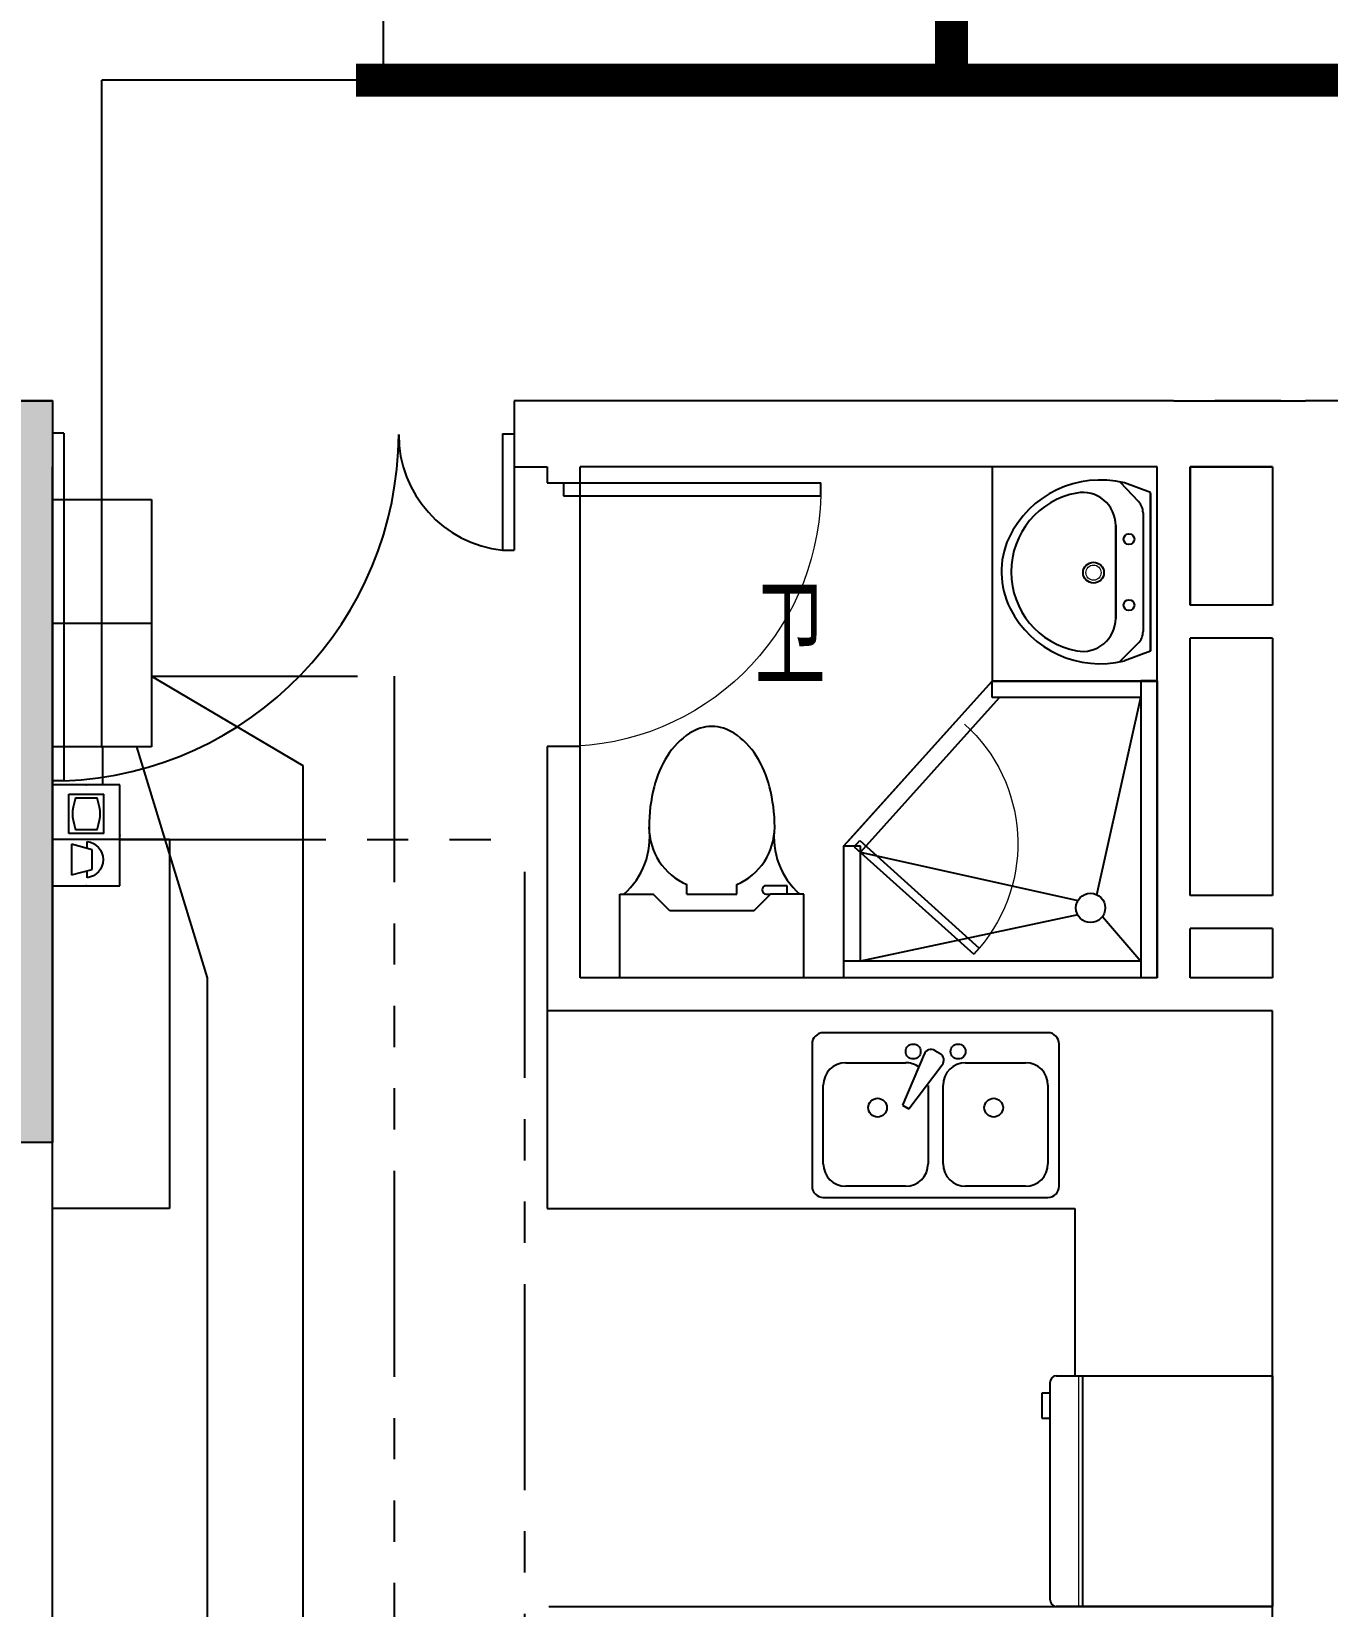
# Model space of a CAD drawing. Extents: x -41969 to 449372, y 65390 to 759577.
# Drawn here: x 286521 to 290451, y 707036 to 711812 of the extents above; entities that cross this region are included whole.
import ezdxf
from ezdxf.enums import TextEntityAlignment as Align

# ---------------------------------------------------------------- set-up
doc = ezdxf.new("R2010")
doc.units = 0
doc.header["$LTSCALE"] = 1000
doc.header["$MEASUREMENT"] = 0
for name, pattern in [('DASHDOT', [1, 0.5, -0.25, 0, -0.25]), ('PHANTOM2', [1.25, 0.625, -0.125, 0.125, -0.125, 0.125, -0.125]), ('PHANTOM3', [1.5, 0.625, -0.125, 0.125, -0.125, 0.125, -0.125, 0.125, -0.125])]:
    doc.linetypes.add(name, pattern=pattern)
for name, color, linetype in [('0-桥架', 120, 'Continuous'), ('EQUIP-箱柜', 241, 'Continuous'), ('EQUIP-通讯', 241, 'Continuous'), ('IN-door', 2, 'Continuous'), ('jg新结构柱', 9, 'Continuous'), ('TEL_TEXT', 7, 'Continuous'), ('WALL', 7, 'Continuous'), ('WIRE-照明', 120, 'Continuous'), ('装修家具', 8, 'Continuous')]:
    doc.layers.add(name, color=color, linetype=linetype)
doc.styles.add('_TCH_LABEL', font='COMPLEX', dxfattribs={"bigfont": 'GBCBIG'})
doc.styles.add('_TEL_DIM', font='SIMPLEX', dxfattribs={"width": 0.8, "height": 3.5, "bigfont": 'HZTXT'})
doc.styles.add('DIM_FONT', font='SIMPLEX', dxfattribs={"width": 0.7, "bigfont": 'GBCBIG'})
doc.styles.get("Standard").update_dxf_attribs({"font": 'gbenor.shx', "bigfont": 'gbcbig.shx'})
doc.linetypes.add('TV', pattern='A,2.8,-0.1,["TV",_TEL_DIM,S=0.07,R=0,X=0,Y=-0.1],-0.52', length=3.42)

# ---------------------------------------------------------------- blocks, each defined once
blk = doc.blocks.new('A$C65FF3140')
at = {"color": 8}
for p, q in [((-6550, -2200), (-7050, -2200)), ((-7050, -2200), (-7050, -2850)), ((-6550, -2850), (-6550, -2200)), ((-6606.6, -2305.8), (-6661.1, -2247.7)), ((-6570.5, -2278.6), (-6649.1, -2249.1)), ((-6570.5, -2759.3), (-6570.5, -2278.6)), ((-6570.5, -2281.4), (-6570.5, -2758.2)), ((-6593, -2340), (-6593, -2700)), ((-6675.8, -2660.1), (-6675.8, -2378.2)), ((-6675.8, -2378.2), (-6675.8, -2660.1)), ((-6608, -2735.6), (-6665.7, -2792.4)), ((-6570.5, -2759.3), (-6649.1, -2788.7)), ((-7499.9, -3350), (-7049.9, -2850)), ((-6550, -2850), (-7050, -2850)), ((-7050, -2900), (-7050, -2850)), ((-7050, -2850), (-6550, -2850)), ((-6600, -2849.8), (-6600, -3750)), ((-6550, -2849.8), (-6600, -2849.8)), ((-6550, -2849.8), (-6550, -3750)), ((-7449.9, -3369.2), (-7027.7, -2900)), ((-6600, -2900), (-7050, -2900)), ((-6732.8, -3498.2), (-6600, -2899.8)), ((-7152.7, -2964), (-7487.1, -3335.7)), ((-9544.5, -3330.8), (-9900, -3330.8)), ((-9544.5, -3330.8), (-9544.5, -4450)), ((-7499.9, -3750), (-7499.9, -3350)), ((-7499.9, -3350), (-7449.9, -3350)), ((-7449.9, -3700), (-7449.9, -3350)), ((-7449.9, -3369.2), (-6790.3, -3515.8)), ((-7976.6, -3496), (-7976.6, -3467.4)), ((-7824.2, -3496), (-7824.2, -3467.4)), ((-7671.8, -3470.6), (-7735.3, -3470.6)), ((-7671.8, -3496), (-7671.8, -3470.6)), ((-8179.8, -3496), (-8078.2, -3496)), ((-8179.8, -3750), (-8179.8, -3496)), ((-8027.4, -3546.8), (-8078.2, -3496)), ((-7976.6, -3496), (-7824.2, -3496)), ((-7773.4, -3546.8), (-7722.6, -3496)), ((-7735.3, -3496), (-7722.6, -3496)), ((-7621, -3496), (-7722.6, -3496)), ((-7621, -3750), (-7621, -3496)), ((-7773.4, -3546.8), (-8027.4, -3546.8)), ((-6791.1, -3559), (-7449.9, -3700)), ((-6715.9, -3563.7), (-6600, -3700)), ((-6600, -3700), (-7499.9, -3700)), ((-7499.9, -3750), (-7499.9, -3700)), ((-7621, -3750), (-8179.8, -3750)), ((-6550, -3750), (-7499.9, -3750)), ((-6550, -3750), (-6600, -3750)), ((-8400.1, -3850), (-8400.1, -4450)), ((-8400.1, -3850), (-8400.1, -4450)), ((-9544.5, -4450), (-9900, -4450)), ((-8400.1, -4450), (-6800, -4450)), ((-6800, -4450), (-6800, -4956.7)), ((-6856.3, -4956.7), (-6200, -4956.7)), ((-6775, -5656.7), (-6775, -4956.7)), ((-6200, -4956.7), (-6200, -5656.7)), ((-6875, -5010.2), (-6900, -5010.2)), ((-6900, -5010.2), (-6900, -5085.5)), ((-6875, -5634.1), (-6875, -4979.3)), ((-6900, -5085.5), (-6875, -5085.5)), ((-8395.1, -5656.7), (-6200, -5656.7)), ((-6200, -5656.7), (-6856.3, -5656.7))]:
    blk.add_line(p, q, dxfattribs=at)
at = {"color": 8, "extrusion": (0, 0, -1)}
for p, q in [((-7468.5, -3352.5), (-7451.8, -3333.9)), ((-7451.8, -3333.9), (-7089.4, -3660)), ((-7468.5, -3352.5), (-7106.2, -3678.6)), ((-7089.4, -3660), (-7106.2, -3678.6))]:
    blk.add_line(p, q, dxfattribs=at)
at = {"color": 8, "linetype": 'ByBlock'}
for p, q in [((-6881.2, -3916.7), (-7562.4, -3916.7)), ((-7596.5, -3950.8), (-7596.5, -4382.2)), ((-6847.1, -4382.2), (-6847.1, -3950.8)), ((-7494.3, -4007.6), (-7312.7, -4007.6)), ((-7256.7, -3982.1), (-7322.5, -4136.5)), ((-7224.1, -3970.4), (-7208.2, -3979.6)), ((-7131, -4007.6), (-6949.3, -4007.6)), ((-7302.8, -4147.8), (-7202, -4013.7)), ((-7562.4, -4314.1), (-7562.4, -4075.7)), ((-7244.5, -4076.6), (-7244.5, -4314.1)), ((-7199.1, -4314.1), (-7199.1, -4075.7)), ((-6881.2, -4075.7), (-6881.2, -4314.1)), ((-7322.5, -4136.5), (-7302.8, -4147.8)), ((-7312.7, -4382.2), (-7494.3, -4382.2)), ((-6949.3, -4382.2), (-7131, -4382.2)), ((-7562.4, -4416.3), (-6881.2, -4416.3))]:
    blk.add_line(p, q, dxfattribs=at)
at = {"color": 8, "lineweight": 13}
blk.add_line((-6787.5, -5656.7), (-6787.5, -4956.7), dxfattribs=at)
at = {"color": 8}
for centre, radius in [((-6635.5, -2419.8), 16.3), ((-6743, -2521.3), 31.6), ((-6635.5, -2619.8), 16.3), ((-6752, -3538.1), 44.3)]:
    blk.add_circle(centre, radius, dxfattribs=at)
at = {"color": 8, "lineweight": 13}
blk.add_circle((-6743, -2521.3), 23, dxfattribs=at)
at = {"color": 8, "linetype": 'ByBlock'}
for centre, radius in [((-7289.9, -3973.5), 22.7), ((-7153.7, -3973.5), 22.7), ((-7397.8, -4143.8), 28.4), ((-7045.8, -4143.8), 28.4)]:
    blk.add_circle(centre, radius, dxfattribs=at)
at = {"color": 8}
for centre, radius, start, end in [((-6722.4, -2547.4), 307.1, 76.1751, 154.7296), ((-6749.5, -2519.1), 243.4, 100.5602, 259.4398), ((-6775.8, -2378.2), 100, 360, 100.5602), ((-6643, -2340), 50, 360, 43.181), ((-6772, -2518.8), 250.2, 155.8071, 206.4628), ((-6722.4, -2490.5), 307.1, 207.0639, 283.8249), ((-6775.8, -2660.1), 100, 259.4398, 360), ((-6643, -2700), 50, 314.5607, 360), ((-7842.7, -3197.6), 227, 123.534, 147.9945), ((-7900.4, -3110.4), 122.4, 90, 123.534), ((-7900.4, -3110.4), 122.4, 56.4659, 89.9999), ((-7958.2, -3197.6), 227, 32.0053, 56.4658), ((-7750.7, -3255.1), 335.5, 147.9945, 165.4857), ((-8050.2, -3255.1), 335.5, 14.5142, 32.0053), ((-7604.9, -3292.8), 486, 165.4857, 179.9999), ((-8195.9, -3292.8), 486, 360, 14.5142), ((-8317.3, -3323.8), 228.5, 311.0889, 7.7988), ((-7900.4, -3292.8), 190.5, 179.9999, 246.4217), ((-7900.4, -3292.8), 190.5, 293.5781, 359.9999), ((-7483.6, -3323.8), 228.5, 172.201, 228.9109), ((-7735.3, -3483.3), 12.7, 89.9999, 269.9999)]:
    blk.add_arc(centre, radius, start, end, dxfattribs=at)
at = {"color": 8, "lineweight": 13, "extrusion": (0, 0, -1)}
blk.add_arc((7460.1, -3343.2), 487.5, 131.987, 220.5177, dxfattribs=at)
at = {"color": 8, "linetype": 'ByBlock'}
for centre, radius, start, end in [((-7562.4, -3950.8), 34.1, 90, 180), ((-6881.2, -3950.8), 34.1, 360, 90), ((-7494.3, -4075.7), 68.1, 90, 180), ((-7312.7, -4075.7), 68.1, 56.607, 90), ((-7235.4, -3990.1), 22.7, 60, 159.4623), ((-7219.6, -3999.2), 22.7, 320.5377, 60), ((-7131, -4075.7), 68.1, 90, 180), ((-6949.3, -4075.7), 68.1, 360, 90), ((-7494.3, -4314.1), 68.1, 180, 270), ((-7312.7, -4314.1), 68.1, 270, 360), ((-7131, -4314.1), 68.1, 180, 270), ((-6949.3, -4314.1), 68.1, 270, 360), ((-7562.4, -4382.2), 34.1, 180, 270), ((-6881.2, -4382.2), 34.1, 270, 360)]:
    blk.add_arc(centre, radius, start, end, dxfattribs=at)
at = {"color": 8}
for centre, start_param, end_param in [((-6856.3, -4979.3), 0, 1.570796), ((-6856.3, -5634.1), 1.570796, 3.141593)]:
    blk.add_ellipse(centre, major_axis=(0, 22.6), ratio=0.830219, start_param=start_param, end_param=end_param, dxfattribs=at)
at = {"color": 8, "ltscale": 1e-06, "style": 'DIM_FONT', "text_generation_flag": 4, "width": 0.8, "flags": 9}
for tag, p, rotation in [('YSIZE', (7913.6, 18100), 270), ('XSIZE', (7913.6, 18100), 270), ('YSIZE', (5350, 12479.8), 270.0001), ('XSIZE', (5350, 12479.8), 270.0001), ('YSIZE', (7913.6, 10300), 270), ('XSIZE', (7913.6, 10300), 270), ('YSIZE', (5350, 4679.8), 270.0001), ('XSIZE', (5350, 4679.8), 270.0001), ('YSIZE', (-4020.2, -3750), 180.0001), ('XSIZE', (-4020.2, -3750), 180.0001), ('YSIZE', (3779.8, -3750), 180.0001), ('XSIZE', (3779.8, -3750), 180.0001), ('YSIZE', (12500, -4413.7), 270.0001), ('XSIZE', (12500, -4413.7), 270.0001), ('XSIZE', (12451, -6050.4), 180), ('YSIZE', (12451, -6050.4), 180), ('YSIZE', (10569.5, -6235.4), 180), ('XSIZE', (10569.5, -6235.4), 180), ('XSIZE', (-6200, -6313.6), 180), ('YSIZE', (-6200, -6313.6), 180), ('XSIZE', (1600, -6313.6), 180), ('YSIZE', (1600, -6313.6), 180)]:
    blk.add_attdef(tag, p, '', height=0.5, rotation=rotation, dxfattribs=at)
at = {"color": 8, "style": 'DIM_FONT', "oblique": 0, "width": 0.8, "flags": 9}
for tag, p, rotation in [('YSIZE', (5516.7, 17078.2), 360), ('XSIZE', (5516.7, 17078.2), 360), ('YSIZE', (5516.7, 9278.2), 360), ('XSIZE', (5516.7, 9278.2), 360), ('YSIZE', (-7221.8, -3916.7), 270), ('YSIZE', (578.2, -3916.7), 270), ('XSIZE', (-7221.8, -3916.7), 270), ('XSIZE', (578.2, -3916.7), 270)]:
    blk.add_attdef(tag, p, '', height=0.413, rotation=rotation, dxfattribs=at)
at = {"color": 8, "ltscale": 1e-06, "style": 'DIM_FONT', "width": 0.8, "flags": 9}
for tag, p, rotation in [('YSIZE', (5350, 16101), 89.9999), ('XSIZE', (5350, 16101), 89.9999), ('XSIZE', (7913.6, 10500), 90), ('YSIZE', (7913.6, 10500), 90), ('YSIZE', (7913.6, 2700.1), 90), ('XSIZE', (7913.6, 2700.1), 90), ('YSIZE', (-16900, -4413.7), 269.9999), ('XSIZE', (-16900, -4413.7), 269.9999)]:
    blk.add_attdef(tag, p, '', height=0.5, rotation=rotation, dxfattribs=at)
at = {"color": 8, "style": 'DIM_FONT', "text_generation_flag": 4, "width": 0.8, "flags": 9}
for tag, p, rotation in [('YSIZE', (5516.7, 11521.8), 0), ('XSIZE', (5516.7, 11521.8), 0), ('YSIZE', (5516.7, 3721.8), 0), ('XSIZE', (5516.7, 3721.8), 0), ('YSIZE', (9342.9, -1535.9), 180), ('XSIZE', (9342.9, -1535.9), 180), ('YSIZE', (-4978.2, -3916.7), 270), ('YSIZE', (2821.8, -3916.7), 270), ('XSIZE', (-4978.2, -3916.7), 270), ('XSIZE', (2821.8, -3916.7), 270)]:
    blk.add_attdef(tag, p, '', height=0.413, rotation=rotation, dxfattribs=at)
at = {"color": 8, "ltscale": 1e-06, "style": 'DIM_FONT', "oblique": 0, "width": 0.8, "flags": 9}
for tag, p, rotation in [('YSIZE', (5350, 8320.2), 89.9999), ('XSIZE', (5350, 8320.2), 89.9999), ('YSIZE', (-8179.8, -3750), 359.9999), ('XSIZE', (-8179.8, -3750), 359.9999), ('YSIZE', (-379.8, -3750), 359.9999), ('XSIZE', (-379.8, -3750), 359.9999)]:
    blk.add_attdef(tag, p, '', height=0.5, rotation=rotation, dxfattribs=at)
at = {"color": 8, "text_generation_flag": 4, "flags": 9}
for tag, p, height, width in [('YSIZE', (-14000.3, -1399.1), 0.666, 0.834261), ('XSIZE', (-14000.3, -1399.1), 0.666, 0.834261), ('YSIZE', (-10846.1, -3267.1), 0.5, 0.8), ('XSIZE', (-10846.1, -3267.1), 0.5, 0.8)]:
    blk.add_attdef(tag, p, '', height=height, rotation=180, dxfattribs=dict(at, width=width))
at = {"color": 8, "flags": 9}
for tag, p, height, width in [('YSIZE', (9600.3, -1399.1), 0.666, 0.834261), ('XSIZE', (9600.3, -1399.1), 0.666, 0.834261), ('YSIZE', (6446.1, -3267.1), 0.5, 0.8), ('XSIZE', (6446.1, -3267.1), 0.5, 0.8)]:
    blk.add_attdef(tag, p, '', height=height, dxfattribs=dict(at, width=width))
at = {"color": 8, "style": 'DIM_FONT', "width": 0.8, "flags": 9}
for tag in ['YSIZE', 'XSIZE']:
    blk.add_attdef(tag, (-13742.9, -1535.9), '', height=0.413, dxfattribs=at)
at = {"color": 8, "flags": 9}
for tag, p in [('YSIZE', (5880.4, -5584.1)), ('XSIZE', (5880.4, -5584.1)), ('YSIZE', (5880.4, -5584.1)), ('XSIZE', (5880.4, -5584.1)), ('YSIZE', (9400, -8940.7)), ('XSIZE', (9400, -8940.7))]:
    blk.add_attdef(tag, p, '', height=0.5, dxfattribs=at)
at = {"color": 8, "ltscale": 1e-06, "style": 'DIM_FONT', "width": 0.8, "flags": 9}
for tag, p in [('YSIZE', (-16900, -6050.4)), ('XSIZE', (-16900, -6050.4)), ('YSIZE', (-14969.5, -6235.4)), ('XSIZE', (-14969.5, -6235.4)), ('YSIZE', (-6000, -6313.6)), ('XSIZE', (-6000, -6313.6)), ('YSIZE', (1800, -6313.6)), ('XSIZE', (1800, -6313.6))]:
    blk.add_attdef(tag, p, '', height=0.5, dxfattribs=at)
at = {"color": 8, "text_generation_flag": 4, "flags": 9}
for tag, p in [('YSIZE', (-10280.4, -6139.1)), ('XSIZE', (-10280.4, -6139.1)), ('YSIZE', (-13800, -9000.4)), ('XSIZE', (-13800, -9000.4))]:
    blk.add_attdef(tag, p, '', height=0.5, rotation=180, dxfattribs=at)
blk = doc.blocks.new('sdarw52y5fghg')
at = {"layer": 'jg新结构柱'}
h = blk.add_hatch(color=256, dxfattribs=at)
h.dxf.hatch_style = 1
h.paths.add_polyline_path([(16257.6, -2243070.7), (16257.6, -2242470.7), (16507.6, -2242470.7), (16507.6, -2242820.7), (17907.6, -2242820.7), (17907.6, -2243070.7)])
h.paths.add_polyline_path([(24257.6, -2243070.7), (23728.4, -2243070.7), (23728.4, -2242870.7), (24057.6, -2242870.7), (24057.6, -2240670.7), (24257.6, -2240670.7)])
h.paths.add_polyline_path([(14257.6, -2235370.7), (16457.6, -2235370.7), (16457.6, -2235570.7), (14457.6, -2235570.7), (14457.6, -2237020.7), (14257.6, -2237020.7)])
h.paths.add_polyline_path([(26057.6, -2240370.7), (26057.6, -2239770.7), (26257.6, -2239770.7), (26257.6, -2240170.7), (28157.6, -2240170.7), (28157.6, -2240370.7)])
h.paths.add_polyline_path([(33757.6, -2240370.7), (33757.6, -2239770.7), (33557.6, -2239770.7), (33557.6, -2240170.7), (32107.6, -2240170.7), (32107.6, -2240370.7)])
h.paths.add_polyline_path([(33757.6, -2224570.7), (33757.6, -2225170.7), (33557.6, -2225170.7), (33557.6, -2224770.7), (32107.6, -2224770.7), (32107.6, -2224570.7)])
h.paths.add_polyline_path([(26057.6, -2224570.7), (26057.6, -2225170.7), (26257.6, -2225170.7), (26257.6, -2224770.7), (27707.6, -2224770.7), (27707.6, -2224570.7)])
h.paths.add_polyline_path([(27707.6, -2232370.7), (27707.6, -2232570.7), (26357.6, -2232570.7), (26357.6, -2233170.7), (26057.6, -2233170.7), (26057.6, -2231770.7), (26357.6, -2231770.7), (26357.6, -2232370.7)])
h.paths.add_polyline_path([(32107.6, -2232370.7), (32107.6, -2232570.7), (33457.6, -2232570.7), (33457.6, -2233170.7), (33757.6, -2233170.7), (33757.6, -2231770.7), (33457.6, -2231770.7), (33457.6, -2232370.7)])
h.paths.add_polyline_path([(35157.6, -2242871.1), (34557.6, -2242871.1), (34557.6, -2243071.1), (34957.6, -2243071.1), (34957.6, -2244521.1), (35157.6, -2244521.1)])
h.paths.add_polyline_path([(32057.6, -2244520.7), (31857.6, -2244520.7), (31857.6, -2243070.7), (31457.6, -2243070.7), (31457.6, -2242870.7), (32457.6, -2242870.7), (32457.6, -2243070.7), (32057.6, -2243070.7)])
h.paths.add_polyline_path([(34957.6, -2251870.7), (35157.6, -2251870.7), (35157.6, -2251670.7), (35157.6, -2250220.7), (34957.6, -2250220.7)])
h.paths.add_polyline_path([(14457.6, -2243070.3), (13857.6, -2243070.3), (13857.6, -2242870.3), (14257.6, -2242870.3), (14257.6, -2241420.3), (14457.6, -2241420.3)])
h.paths.add_polyline_path([(5357.6, -2242870.7), (5957.6, -2242870.7), (5957.6, -2243070.7), (5557.6, -2243070.7), (5557.6, -2244520.7), (5357.6, -2244520.7)])
h.paths.add_polyline_path([(8457.6, -2244520.3), (8657.6, -2244520.3), (8657.6, -2243070.3), (9057.6, -2243070.3), (9057.6, -2242870.3), (8057.6, -2242870.3), (8057.6, -2243070.3), (8457.6, -2243070.3)])
h.paths.add_polyline_path([(28157.6, -2244870.7), (27957.6, -2244870.7), (27957.6, -2245070.7), (27957.6, -2247120.7), (28157.6, -2247120.7)])
h.paths.add_polyline_path([(12357.6, -2244870.7), (12557.6, -2244870.7), (12557.6, -2245070.7), (12557.6, -2247120.7), (12357.6, -2247120.7)])
h.paths.add_polyline_path([(20157.6, -2246770.3), (20357.6, -2246770.3), (20357.6, -2245170.3), (20757.6, -2245170.3), (20757.6, -2244870.3), (19757.6, -2244870.3), (19757.6, -2245170.3), (20157.6, -2245170.3)])
h.paths.add_polyline_path([(5557.6, -2251870.7), (5357.6, -2251870.7), (5357.6, -2251670.7), (5357.6, -2250220.7), (5557.6, -2250220.7)])
h.paths.add_polyline_path([(32057.6, -2250920.7), (31857.6, -2250920.7), (31857.6, -2252370.7), (31457.6, -2252370.7), (31457.6, -2252570.7), (32457.6, -2252570.7), (32457.6, -2252370.7), (32057.6, -2252370.7)])
h.paths.add_polyline_path([(28157.6, -2250920.7), (27957.6, -2250920.7), (27957.6, -2252370.7), (27557.6, -2252370.7), (27557.6, -2252570.7), (28557.6, -2252570.7), (28557.6, -2252370.7), (28157.6, -2252370.7)])
h.paths.add_polyline_path([(20357.6, -2250920.7), (20157.6, -2250920.7), (20157.6, -2252270.7), (19557.6, -2252270.7), (19557.6, -2252570.7), (20957.6, -2252570.7), (20957.6, -2252270.7), (20357.6, -2252270.7)])
h.paths.add_polyline_path([(12557.6, -2250920.7), (12357.6, -2250920.7), (12357.6, -2252370.7), (11957.6, -2252370.7), (11957.6, -2252570.7), (12957.6, -2252570.7), (12957.6, -2252370.7), (12557.6, -2252370.7)])
h.paths.add_polyline_path([(8657.6, -2250920.7), (8457.6, -2250920.7), (8457.6, -2252370.7), (8057.6, -2252370.7), (8057.6, -2252570.7), (9057.6, -2252570.7), (9057.6, -2252370.7), (8657.6, -2252370.7)])
h.paths.add_polyline_path([(23657.6, -2235570.7), (24057.6, -2235570.7), (24057.6, -2236770.7), (24257.6, -2236770.7), (24257.6, -2235370.7), (23657.6, -2235370.7)])
h.paths.add_polyline_path([(22657.6, -2235570.7), (22657.6, -2235370.7), (21957.6, -2235370.7), (21957.6, -2235570.7)])
blk.add_lwpolyline([(12357.6, -2244870.7), (12557.6, -2244870.7), (12557.6, -2245070.7), (12557.6, -2245070.7), (12557.6, -2247120.7), (12357.6, -2247120.7)], close=True, dxfattribs=at)
blk = doc.blocks.new('$DorLib2D$00000001')
for p, q in [((0.45, 0.975), (0.5, 0.975)), ((0.45, 0), (0.45, 0.975)), ((0.5, 0), (0.5, 0.975)), ((0.5, 0), (0.45, 0))]:
    blk.add_line(p, q)
at = {"lineweight": 13}
blk.add_arc((0.475, 0), 0.975, 91.46928, 180, dxfattribs=at)
blk = doc.blocks.new('$DorLib2D$00000225')
at = {"color": 0}
for p, q in [((0.475, -0.0014), (0.475, 0.7521)), ((0.475, 0.7521), (0.5, 0.7521)), ((0.5, -0.0014), (0.5, 0.7521)), ((-0.5, 0), (-0.5, 0.252)), ((-0.475, 0.252), (-0.5, 0.252)), ((-0.475, 0), (-0.475, 0.252)), ((-0.475, 0), (-0.5, 0)), ((0.475, -0.0014), (0.5, -0.0014))]:
    blk.add_line(p, q, dxfattribs=at)
for centre, radius, start, end in [((0.5046, -0.0019), 0.7546, 92.2493, 179.7238), ((-0.5008, 0.0026), 0.2508, 359.7899, 84.0974)]:
    blk.add_arc(centre, radius, start, end, dxfattribs=at)
blk = doc.blocks.new('$equip$00001423')
for p, q in [((0.75, 0.6), (-0.75, 0.6)), ((-0.75, 0.6), (-0.75, 0)), ((0, 0), (0, 0.6)), ((0.75, 0), (0.75, 0.6)), ((-0.75, 0.3), (0.75, 0.3)), ((-0.75, 0), (0.75, 0))]:
    blk.add_line(p, q)
for p in [(0, 0.6), (-0.75, 0.3), (0.75, 0.3), (0, 0)]:
    blk.add_point(p)
at = {"style": '_TCH_LABEL', "flags": 9}
blk.add_attdef('A', (0, 0), '', height=0.00002, dxfattribs=at)
blk = doc.blocks.new('$equip$00001887')
at = {"color": 0, "linetype": 'Continuous'}
for p, q in [((-0.75, 0.5), (0.75, 0.5)), ((-0.75, -0.5), (-0.75, 0.5)), ((0.75, 0.5), (0.75, -0.5)), ((0.027, 0.263), (0.027, -0.256)), ((0.027, 0.263), (0.61, 0.263)), ((0.61, -0.256), (0.61, 0.263)), ((-0.631, 0.015), (-0.533, 0.015)), ((-0.59, -0.215), (-0.51, 0.09)), ((-0.51, 0.09), (-0.51, 0.09)), ((-0.51, 0.09), (-0.215, 0.09)), ((-0.215, 0.09), (-0.135, -0.215)), ((-0.193, 0.015), (-0.095, 0.015)), ((0.081, 0.166), (0.16, 0.185)), ((0.081, 0.166), (0.081, -0.159)), ((0.16, 0.185), (0.222, 0.199)), ((0.222, 0.199), (0.273, 0.207)), ((0.273, 0.207), (0.319, 0.21)), ((0.319, 0.21), (0.364, 0.207)), ((0.364, 0.207), (0.415, 0.199)), ((0.415, 0.199), (0.477, 0.185)), ((0.477, 0.185), (0.556, 0.166)), ((0.556, -0.159), (0.556, 0.166)), ((-0.135, -0.215), (-0.59, -0.215)), ((0.16, -0.179), (0.081, -0.159)), ((0.222, -0.193), (0.16, -0.179)), ((0.273, -0.201), (0.222, -0.193)), ((0.319, -0.204), (0.273, -0.201)), ((0.364, -0.201), (0.319, -0.204)), ((0.415, -0.193), (0.364, -0.201)), ((0.477, -0.179), (0.415, -0.193)), ((0.556, -0.159), (0.477, -0.179)), ((0.027, -0.256), (0.61, -0.256)), ((0.75, -0.5), (-0.75, -0.5))]:
    blk.add_line(p, q, dxfattribs=at)
blk.add_arc((-0.363, -0.017), 0.27, 6.9897, 173.0103, dxfattribs=at)
for p in [(0, 0.5), (-0.75, 0), (0.75, 0), (0, -0.5)]:
    blk.add_point(p)
at = {"layer": 'TEL_TEXT', "style": '_TEL_DIM', "flags": 1}
blk.add_attdef('A', text='', height=0.00002, dxfattribs=at).set_placement((0, 0), align=Align.MIDDLE_CENTER)

msp = doc.modelspace()

# ---------------------------------------------------------------- linework, layer by layer
at = {"layer": '0-桥架', "const_width": 100}
for points in [[(289311.2, 713723.7), (289311.2, 711700.7)], [(287505.5, 711664.4), (299236.7, 711664.4)]]:
    msp.add_lwpolyline(points, dxfattribs=at)
at = {"layer": 'IN-door'}
msp.add_line((288184.6, 709643.7), (288184.6, 710443.7), dxfattribs=at)
at = {"layer": 'WALL'}
for p, q in [((286584.7, 710692.2), (286384.7, 710692.2)), ((286584.7, 710692.2), (286584.7, 710492.2)), ((288134.7, 710692.2), (287984.7, 710692.2)), ((287984.7, 710692.2), (287984.7, 710492.2)), ((289984.6, 710692.2), (288134.7, 710692.2)), ((289984.7, 710692.2), (290384.7, 710692.2)), ((290109.6, 710692.2), (290109.6, 710692.2)), ((290259.6, 710692.2), (290259.6, 710692.2)), ((290259.6, 710692.2), (290259.6, 710692.2)), ((290784.7, 710692.2), (290384.7, 710692.2)), ((286584.7, 703192.2), (286584.7, 710492.2)), ((287984.7, 710492.2), (288084.6, 710492.2)), ((288084.6, 710492.2), (288084.6, 710443.7)), ((289934.7, 710492.2), (288184.6, 710492.2)), ((288184.6, 710443.7), (288184.6, 710492.2)), ((289934.7, 710022.2), (289934.7, 710492.2)), ((290034.7, 710492.2), (290034.7, 710072.2)), ((290284.6, 710492.2), (290034.7, 710492.2)), ((290034.7, 710492.2), (290059.7, 710492.2)), ((290034.7, 710072.2), (290034.7, 710492.2)), ((290034.7, 710492.2), (290284.7, 710492.2)), ((290284.6, 710492.2), (290259.6, 710492.2)), ((290284.6, 710492.2), (290259.6, 710492.2)), ((290284.6, 710492.2), (290284.6, 710072.2)), ((290284.6, 710492.2), (290284.6, 710072.2)), ((290284.7, 710492.2), (290284.7, 710072.2)), ((288084.6, 710443.7), (288184.6, 710443.7)), ((290284.7, 710072.2), (290034.7, 710072.2)), ((289934.7, 709142.2), (289934.7, 710022.2)), ((290284.7, 709972.2), (290034.7, 709972.2)), ((290034.7, 709192.2), (290034.7, 709972.2)), ((290284.7, 709972.2), (290284.7, 709192.2)), ((288184.6, 709643.7), (288084.6, 709643.7)), ((288084.6, 709643.7), (288084.6, 708842.2)), ((288184.6, 708942.2), (288184.6, 709643.7)), ((290284.7, 709192.2), (290034.7, 709192.2)), ((289934.7, 708942.2), (289934.7, 709142.2)), ((290284.7, 709092.2), (290034.7, 709092.2)), ((290034.7, 708942.2), (290034.7, 709092.2)), ((290284.7, 709092.2), (290284.7, 708942.2)), ((289934.7, 708942.2), (288184.6, 708942.2)), ((290284.7, 708942.2), (290034.7, 708942.2)), ((289984.7, 708842.2), (288084.6, 708842.2)), ((290284.7, 708842.2), (289984.7, 708842.2)), ((290284.7, 703192.2), (290284.7, 708842.2))]:
    msp.add_line(p, q, dxfattribs=at)
msp.add_lwpolyline([(290309.6, 710692.2), (290109.6, 710692.2)], dxfattribs=at)
msp.add_lwpolyline([(290309.6, 710692.2), (290109.6, 710692.2)], dxfattribs=at)
at = {"layer": 'WIRE-照明', "linetype": 'Continuous'}
for p, q in [((287587.8, 712292.2), (287587.8, 711655.8)), ((286734.7, 710392.6), (286734.7, 711664.4)), ((287505.5, 711664.4), (286734.7, 711664.4))]:
    msp.add_line(p, q, dxfattribs=at)
at = {"layer": 'WIRE-照明'}
for p, q in [((286884.7, 709857.1), (287343.6, 709585.7)), ((287343.6, 709585.7), (287343.6, 704676.1))]:
    msp.add_line(p, q, dxfattribs=at)
at = {"layer": 'WIRE-照明', "linetype": 'PHANTOM3'}
for p, q in [((286884.7, 709857.1), (287621.3, 709857.1)), ((287621.3, 709857.1), (287621.3, 703908.3))]:
    msp.add_line(p, q, dxfattribs=at)
at = {"layer": 'WIRE-照明', "linetype": 'DASHDOT', "ltscale": 0.3}
msp.add_line((286738, 709527.7), (286738, 709642.6), dxfattribs=at)
at = {"layer": 'WIRE-照明', "linetype": 'TV', "ltscale": 0.5}
for p, q in [((287055.4, 708942.5), (286840.5, 709642.6)), ((287055.4, 705738.5), (287055.4, 708942.5))]:
    msp.add_line(p, q, dxfattribs=at)
at = {"layer": 'WIRE-照明', "linetype": 'PHANTOM2'}
for p in [(286788.8, 709361.4), (288017, 703638.5)]:
    msp.add_line(p, (288017, 709361.4), dxfattribs=at)

# ---------------------------------------------------------------- block references
at = {"layer": 'EQUIP-箱柜', "xscale": -500, "yscale": 500, "zscale": 500, "rotation": 270}
msp.add_blockref('$equip$00001423', (286584.7, 710017.6), dxfattribs=at)
at = {"layer": 'EQUIP-通讯', "xscale": -204.1200000001118, "yscale": 204.1200000001118, "zscale": 204.1199999999893, "rotation": 270}
msp.add_blockref('$equip$00001887', (286686.8, 709374.6), dxfattribs=at)
at = {"layer": 'IN-door'}
for name, p, xscale, yscale, zscale, rotation in [('$DorLib2D$00000225', (287284.7, 710592.2), 1400, 1400, 200, 180.0000000436987), ('$DorLib2D$00000001', (288134.6, 710043.7), -800, 800, 100.0000000309519, 269.9999998972335)]:
    msp.add_blockref(name, p, dxfattribs=dict(at, xscale=xscale, yscale=yscale, zscale=zscale, rotation=rotation))
at = {"layer": 'jg新结构柱'}
msp.add_blockref('sdarw52y5fghg', (274027.1, 2955562.9), dxfattribs=at)
at = {"layer": '装修家具'}
msp.add_blockref('A$C65FF3140', (296484.7, 712692.2), dxfattribs=at)

# ---------------------------------------------------------------- texts
at = {"color": 9}
msp.add_text('卫', height=300, dxfattribs=at).set_placement((288713.6, 709829))

doc.saveas('drawing.dxf')
